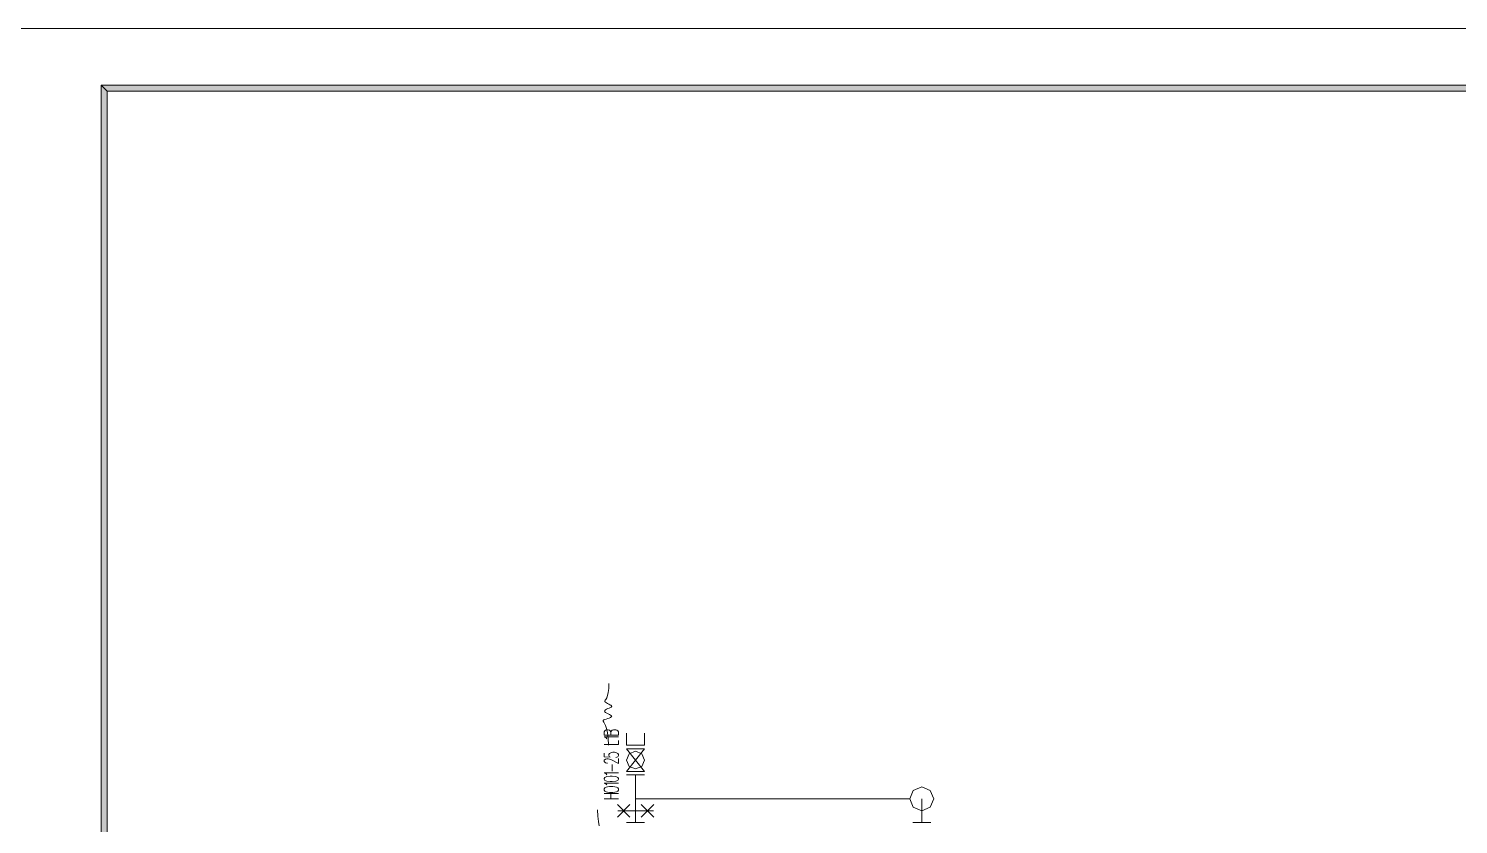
# Model space of a CAD drawing. Header units: millimetres. Extents: x 210 to 63265, y -7201 to 22496.
# Drawn here: x 21836 to 33826, y 15823 to 22496 of the extents above; entities that cross this region are included whole.
import ezdxf

# ---------------------------------------------------------------- set-up
doc = ezdxf.new("R2010")
doc.units = ezdxf.units.MM

msp = doc.modelspace()

# ---------------------------------------------------------------- hatches: boundary and pattern name
h = msp.add_hatch(color=0)
h.dxf.hatch_style = 2
h.paths.add_polyline_path([(62790, 22021), (62740, 21971), (22494, 21971), (22444, 22021)])
h = msp.add_hatch(color=0)
h.dxf.hatch_style = 2
h.paths.add_polyline_path([(22444, 22021), (22494, 21971), (22494, -6676), (22444, -6726)])

# ---------------------------------------------------------------- linework, layer by layer
at = {"color": 0, "lineweight": 0}
for points in [[(21219, -7201), (21219, 22496), (63265, 22496), (63265, -7201)], [(62790, 22021), (62740, 21971), (22494, 21971), (22444, 22021)], [(22444, 22021), (22494, 21971), (22494, -6676), (22444, -6726)], [(26851, 16363), (26873, 16416), (26926, 16438), (26979, 16416), (27001, 16363), (26979, 16310), (26926, 16288), (26873, 16310)], [(26730, 16183), (26713, 16183), (26685, 16186), (26668, 16192), (26662, 16202), (26662, 16208), (26668, 16218), (26685, 16224), (26713, 16227), (26730, 16227), (26759, 16224), (26776, 16218), (26782, 16208), (26782, 16202), (26776, 16192), (26759, 16186)], [(26736, 16092), (26707, 16092), (26690, 16094), (26679, 16096), (26668, 16103), (26662, 16110), (26662, 16122), (26668, 16129), (26679, 16135), (26690, 16138), (26707, 16140), (26736, 16140), (26753, 16138), (26765, 16135), (26776, 16129), (26782, 16122), (26782, 16110), (26776, 16103), (26765, 16096), (26753, 16094)], [(29226, 16038), (29255, 16109), (29326, 16138), (29397, 16109), (29426, 16038), (29397, 15968), (29326, 15938), (29255, 15968)]]:
    msp.add_lwpolyline(points, close=True, dxfattribs=at)
for points in [[(26698, 16488), (26695, 16547), (26690, 16592), (26682, 16627), (26674, 16652), (26665, 16669), (26659, 16681), (26655, 16688), (26655, 16694), (26660, 16699), (26669, 16703), (26680, 16707), (26692, 16711), (26704, 16715), (26715, 16720), (26722, 16724), (26726, 16729), (26723, 16734), (26717, 16739), (26707, 16745), (26696, 16751), (26685, 16757), (26675, 16763), (26668, 16768), (26666, 16774), (26668, 16779), (26674, 16784), (26683, 16789), (26694, 16794), (26705, 16798), (26715, 16803), (26722, 16807), (26726, 16812), (26724, 16817), (26719, 16822), (26711, 16827), (26701, 16832), (26691, 16837), (26681, 16842), (26674, 16847), (26669, 16852), (26669, 16857), (26672, 16864), (26677, 16872), (26684, 16885), (26691, 16903), (26697, 16928), (26701, 16962), (26703, 17004)], [(26782, 16572), (26662, 16572), (26662, 16599), (26668, 16608), (26673, 16613), (26685, 16615), (26696, 16615), (26707, 16613), (26713, 16608), (26719, 16599), (26719, 16572)], [(26685, 16542), (26679, 16549), (26662, 16558), (26782, 16558)], [(26719, 16599), (26725, 16608), (26730, 16613), (26742, 16615), (26759, 16615), (26770, 16613), (26776, 16608), (26782, 16599), (26782, 16572)], [(26851, 16488), (26851, 16588)], [(27001, 16488), (27001, 16588)], [(26662, 16492), (26782, 16492), (26782, 16528)], [(26662, 16421), (26662, 16391), (26713, 16387), (26707, 16391), (26702, 16400), (26702, 16410), (26707, 16419), (26719, 16423), (26736, 16428), (26748, 16428), (26765, 16423), (26776, 16419), (26782, 16410), (26782, 16400), (26776, 16391), (26770, 16387), (26759, 16384)], [(27001, 16488), (26851, 16488)], [(27001, 16488), (26851, 16488)], [(27001, 16458), (26851, 16458)], [(26851, 16268), (27001, 16458)], [(26851, 16458), (27001, 16268)], [(27001, 16458), (26851, 16458)], [(26690, 16336), (26685, 16336), (26673, 16341), (26662, 16350), (26662, 16362), (26673, 16371), (26685, 16373), (26696, 16373), (26707, 16371), (26725, 16364), (26782, 16334), (26782, 16375)], [(26730, 16270), (26730, 16325)], [(26685, 16240), (26679, 16247), (26662, 16256), (26782, 16256)], [(27001, 16268), (26851, 16268)], [(27001, 16238), (26851, 16238)], [(26926, 15838), (26926, 16238)], [(26685, 16154), (26679, 16161), (26662, 16170), (26782, 16170)], [(26662, 16083), (26782, 16083)], [(26719, 16039), (26719, 16083)], [(26782, 16039), (26662, 16039)], [(26879, 15991), (26773, 15885)], [(26879, 15885), (26773, 15991)], [(29226, 16038), (26926, 16038)], [(26973, 15991), (27079, 15885)], [(26973, 15885), (27079, 15991)], [(29326, 16038), (29326, 15838)], [(26620, 15811), (26614, 15847), (26609, 15892), (26607, 15946)], [(26778, 15938), (26926, 15938)], [(27001, 15838), (26851, 15838)], [(27075, 15938), (26926, 15938)], [(29401, 15838), (29251, 15838)]]:
    msp.add_lwpolyline(points, dxfattribs=at)

doc.saveas('drawing.dxf')
